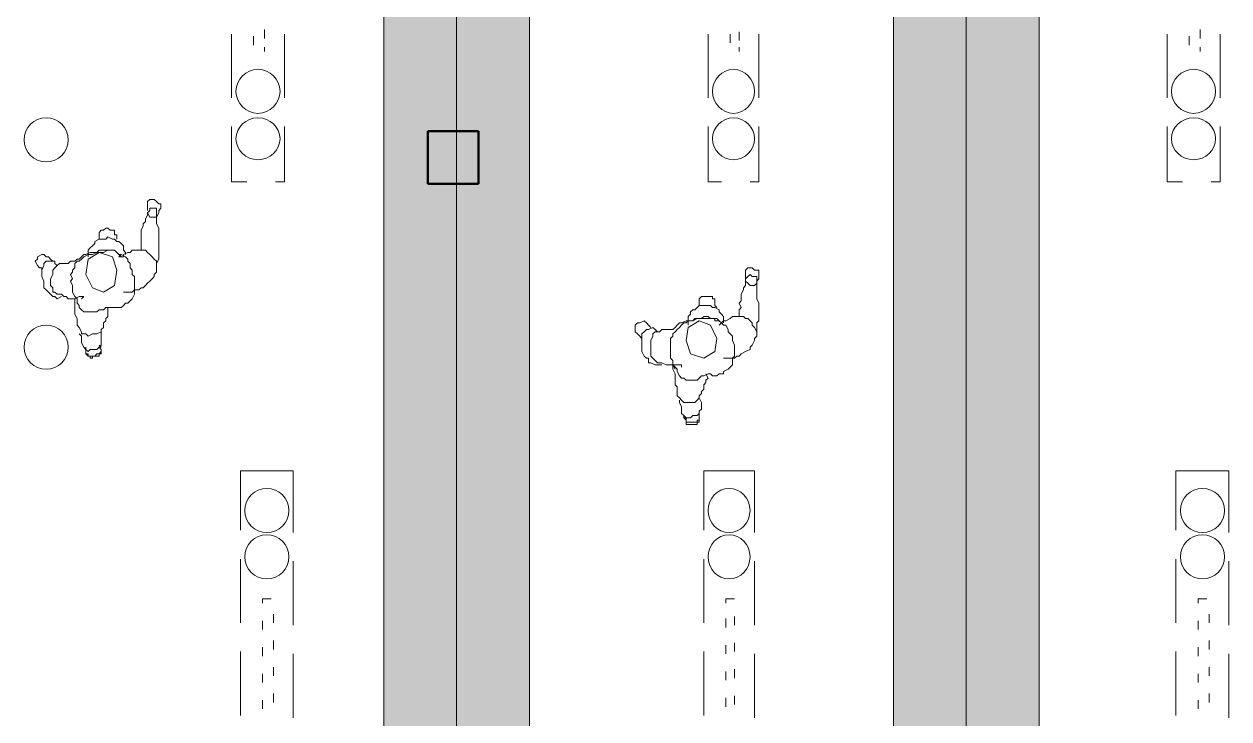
# Model space of a CAD drawing. Header units: millimetres. Extents: x 0.4 to 34.5, y 0.3 to 53.8.
# Drawn here: x 11.99 to 17.77, y 22.38 to 25.72 of the extents above; entities that cross this region are included whole.
import ezdxf

# ---------------------------------------------------------------- set-up
doc = ezdxf.new("R2010")
doc.units = ezdxf.units.MM
doc.header["$MEASUREMENT"] = 0
doc.layers.add('Layer 1', color=7, linetype='Continuous')

msp = doc.modelspace()

# ---------------------------------------------------------------- hatches: boundary and pattern name
at = {"layer": 'Layer 1', "true_color": 0xbbbbbb}
for points in [[(13.72, 30.1053), (14.0693, 30.1053), (14.0693, 19.5957), (13.72, 19.5957)], [(14.0693, 30.1053), (14.4185, 30.1053), (14.4185, 19.5957), (14.0693, 19.5957)], [(16.1648, 30.1053), (16.5141, 30.1053), (16.5141, 19.5957), (16.1648, 19.5957)], [(16.5141, 30.1053), (16.8634, 30.1053), (16.8634, 19.5957), (16.5141, 19.5957)]]:
    msp.add_hatch(color=9, dxfattribs=at).paths.add_polyline_path(points)

# ---------------------------------------------------------------- linework, layer by layer
at = {"layer": 'Layer 1', "lineweight": 0}
for points in [[(13.72, 30.1053), (14.0693, 30.1053), (14.0693, 19.5957), (13.72, 19.5957), (13.72, 30.1053)], [(14.0693, 30.1053), (14.4185, 30.1053), (14.4185, 19.5957), (14.0693, 19.5957), (14.0693, 30.1053)], [(16.1648, 30.1053), (16.5141, 30.1053), (16.5141, 19.5957), (16.1648, 19.5957), (16.1648, 30.1053)], [(16.5141, 30.1053), (16.8634, 30.1053), (16.8634, 19.5957), (16.5141, 19.5957), (16.5141, 30.1053)], [(12.5875, 24.8135), (12.5981, 24.7923), (12.6087, 24.7923), (12.6193, 24.7923), (12.6299, 24.7923), (12.6405, 24.8135), (12.6405, 24.8241), (12.651, 24.8347), (12.651, 24.8558), (12.6405, 24.8558), (12.6299, 24.8664), (12.6193, 24.877), (12.5981, 24.877), (12.5875, 24.8664), (12.5875, 24.8558), (12.5875, 24.8347), (12.5875, 24.8241)], [(12.6299, 24.5595), (12.6299, 24.5701), (12.6405, 24.5912), (12.6405, 24.6018), (12.6405, 24.6124), (12.6405, 24.6335), (12.6405, 24.6547), (12.6405, 24.6653), (12.6405, 24.6865), (12.6405, 24.7077), (12.6405, 24.7182), (12.6405, 24.7394), (12.6299, 24.7606), (12.6299, 24.7817), (12.6299, 24.7923), (12.6299, 24.8135), (12.6299, 24.8347), (12.6193, 24.8347), (12.5981, 24.8347), (12.5981, 24.8241), (12.5875, 24.8135), (12.5875, 24.8029), (12.577, 24.7817), (12.577, 24.7711), (12.5664, 24.7606), (12.5664, 24.75), (12.5558, 24.7288), (12.5558, 24.7182), (12.5558, 24.6971), (12.5558, 24.6865), (12.5558, 24.6653), (12.5558, 24.6547), (12.5558, 24.6335)], [(12.4394, 24.6865), (12.4394, 24.6865), (12.4394, 24.6971), (12.4394, 24.7077), (12.4288, 24.7077), (12.4288, 24.7182), (12.4288, 24.7288), (12.4182, 24.7288), (12.4076, 24.7288), (12.397, 24.7394), (12.3864, 24.7394), (12.3759, 24.7288), (12.3653, 24.7288), (12.3547, 24.7182), (12.3547, 24.7077), (12.3547, 24.6971), (12.3547, 24.6865)], [(12.4817, 24.6124), (12.4817, 24.623), (12.4711, 24.6335), (12.4711, 24.6547), (12.4605, 24.6653), (12.4499, 24.6759), (12.4394, 24.6759), (12.4288, 24.6865), (12.4182, 24.6865), (12.397, 24.6971), (12.3864, 24.6865), (12.3653, 24.6865), (12.3547, 24.6865), (12.3335, 24.6759), (12.3335, 24.6653), (12.3229, 24.6547), (12.3124, 24.6441), (12.3018, 24.6335), (12.3018, 24.623), (12.3018, 24.6018)], [(12.4711, 24.4325), (12.4923, 24.4325), (12.5134, 24.4325), (12.524, 24.4431), (12.5452, 24.4431), (12.5558, 24.4536), (12.5664, 24.4536), (12.577, 24.4642), (12.5875, 24.4748), (12.5981, 24.4854), (12.6087, 24.496), (12.6193, 24.5065), (12.6193, 24.5171), (12.6299, 24.5277), (12.6299, 24.5489), (12.6299, 24.5701), (12.6299, 24.5807), (12.6193, 24.5912), (12.6087, 24.6018), (12.5981, 24.6124), (12.5875, 24.623), (12.577, 24.6335), (12.5664, 24.6335), (12.5558, 24.6335), (12.5346, 24.6335), (12.5134, 24.6335), (12.5029, 24.623), (12.4923, 24.623), (12.4711, 24.6124), (12.4711, 24.6018), (12.4499, 24.6018), (12.4605, 24.6124), (12.4499, 24.6124), (12.4394, 24.623), (12.4288, 24.6335), (12.4182, 24.6335), (12.397, 24.6335), (12.3759, 24.623), (12.3653, 24.623), (12.3441, 24.623), (12.3229, 24.623), (12.3124, 24.623), (12.2912, 24.6124), (12.2806, 24.6124), (12.27, 24.6018), (12.2594, 24.5912), (12.2489, 24.5912), (12.2383, 24.5807), (12.2171, 24.5807), (12.2065, 24.5701), (12.1854, 24.5701), (12.1642, 24.5701), (12.1536, 24.5595), (12.143, 24.5489), (12.1325, 24.5383), (12.1325, 24.5277), (12.1325, 24.5171), (12.1219, 24.496), (12.1219, 24.4854), (12.1219, 24.4642), (12.1325, 24.4536), (12.1325, 24.4325), (12.143, 24.4325), (12.1536, 24.4219), (12.1748, 24.4219), (12.1854, 24.4113), (12.196, 24.4113), (12.2065, 24.4007), (12.2277, 24.4007), (12.2383, 24.4007), (12.2594, 24.4113), (12.2806, 24.4113), (12.27, 24.4007)], [(12.4605, 24.6124), (12.4817, 24.6018), (12.4923, 24.5912), (12.4923, 24.5807), (12.5029, 24.5701), (12.5029, 24.5489), (12.5134, 24.5383), (12.5134, 24.5171), (12.524, 24.5065), (12.524, 24.4854), (12.524, 24.4642), (12.524, 24.4536), (12.524, 24.4325), (12.524, 24.4219), (12.5134, 24.4007), (12.5029, 24.3901), (12.4923, 24.3795), (12.4817, 24.3795), (12.4711, 24.3689), (12.4605, 24.3584), (12.4394, 24.3584), (12.4288, 24.3584), (12.4076, 24.3584), (12.397, 24.3584), (12.3864, 24.3584), (12.3759, 24.3478), (12.3547, 24.3478), (12.3441, 24.3372), (12.3335, 24.3372), (12.3124, 24.3372), (12.3018, 24.3372), (12.2806, 24.3372), (12.27, 24.3478), (12.2594, 24.3584), (12.2594, 24.3689), (12.2489, 24.3795), (12.2489, 24.4007), (12.2383, 24.4113), (12.2277, 24.4325), (12.2277, 24.4431), (12.2277, 24.4642), (12.2171, 24.4854), (12.2277, 24.496), (12.2171, 24.5171), (12.2277, 24.5277), (12.2277, 24.5383), (12.2383, 24.5489), (12.2383, 24.5701), (12.2489, 24.5807), (12.2594, 24.5807), (12.27, 24.5912), (12.2806, 24.6018), (12.3018, 24.6124), (12.3124, 24.6124), (12.3229, 24.6124), (12.3441, 24.623), (12.3547, 24.6335), (12.3653, 24.6335), (12.3864, 24.6335), (12.397, 24.6335), (12.4182, 24.6335), (12.4288, 24.6335), (12.4394, 24.623), (12.4499, 24.6124), (12.4605, 24.6018)], [(12.2912, 24.5171), (12.3229, 24.4536), (12.3759, 24.4325), (12.4288, 24.4642), (12.4394, 24.5383), (12.4182, 24.6018), (12.3547, 24.623), (12.3018, 24.5912), (12.2912, 24.5171)], [(12.1325, 24.5807), (12.1219, 24.5912), (12.1113, 24.6018), (12.1007, 24.6018), (12.0901, 24.6124), (12.0795, 24.6124), (12.0584, 24.6018), (12.0584, 24.5912), (12.0478, 24.5807), (12.0584, 24.5595), (12.069, 24.5489), (12.0795, 24.5489), (12.0795, 24.5383)], [(12.1748, 24.4113), (12.1536, 24.4007), (12.143, 24.4113), (12.1325, 24.4113), (12.1219, 24.4219), (12.1113, 24.4325), (12.1007, 24.4431), (12.0901, 24.4536), (12.0901, 24.4642), (12.0901, 24.4854), (12.0795, 24.5065), (12.0795, 24.5171), (12.0795, 24.5383), (12.0901, 24.5595), (12.0901, 24.5701), (12.1007, 24.5807), (12.1219, 24.5807), (12.143, 24.5807), (12.143, 24.5701), (12.1536, 24.5595)], [(15.5087, 24.2314), (15.5087, 24.2525), (15.5087, 24.2631), (15.5087, 24.2843), (15.5192, 24.2949), (15.5192, 24.3055), (15.5192, 24.3266), (15.5192, 24.3372), (15.5192, 24.3584), (15.5192, 24.3795), (15.5087, 24.4007), (15.5087, 24.4219), (15.5087, 24.4325), (15.5087, 24.4536), (15.5087, 24.4748), (15.5087, 24.4854), (15.5087, 24.5065), (15.4875, 24.5065), (15.4769, 24.5171), (15.4663, 24.5065), (15.4557, 24.496), (15.4557, 24.4748), (15.4557, 24.4642), (15.4452, 24.4536), (15.4452, 24.4431), (15.4346, 24.4219), (15.4346, 24.4113), (15.4346, 24.3901), (15.424, 24.3795), (15.4346, 24.3584), (15.424, 24.3478), (15.424, 24.3266), (15.424, 24.3161)], [(15.4557, 24.4854), (15.4663, 24.4748), (15.4769, 24.4642), (15.4981, 24.4642), (15.5087, 24.4748), (15.5087, 24.4854), (15.5192, 24.496), (15.5192, 24.5171), (15.5192, 24.5277), (15.5192, 24.5383), (15.4981, 24.5383), (15.4875, 24.5489), (15.4769, 24.5489), (15.4663, 24.5489), (15.4557, 24.5383), (15.4557, 24.5171), (15.4557, 24.496)], [(15.3181, 24.3584), (15.3076, 24.3689), (15.3076, 24.3795), (15.3076, 24.3901), (15.3076, 24.4007), (15.297, 24.4007), (15.297, 24.4113), (15.2864, 24.4113), (15.2758, 24.4113), (15.2652, 24.4113), (15.2546, 24.4113), (15.2441, 24.4113), (15.2335, 24.4007), (15.2335, 24.3901), (15.2335, 24.3795), (15.2335, 24.3689)], [(15.3499, 24.2843), (15.3499, 24.3055), (15.3499, 24.3161), (15.3393, 24.3266), (15.3287, 24.3372), (15.3287, 24.3478), (15.3076, 24.3584), (15.297, 24.3584), (15.2864, 24.3689), (15.2758, 24.3689), (15.2546, 24.3689), (15.2335, 24.3689), (15.2229, 24.3584), (15.2123, 24.3478), (15.2017, 24.3478), (15.1911, 24.3372), (15.1911, 24.3266), (15.1806, 24.3161), (15.1806, 24.2949), (15.1806, 24.2737)], [(15.0006, 24.2631), (15.0006, 24.2631), (14.99, 24.2737), (14.9795, 24.2843), (14.9689, 24.2949), (14.9477, 24.2843), (14.9371, 24.2843), (14.9265, 24.2737), (14.9265, 24.2525), (14.9265, 24.2419), (14.9371, 24.2314), (14.9477, 24.2208), (14.9583, 24.2102)], [(15.3393, 24.2843), (15.3499, 24.2737), (15.3605, 24.2737), (15.3711, 24.2525), (15.3711, 24.2419), (15.3816, 24.2314), (15.3922, 24.2208), (15.3922, 24.1996), (15.4028, 24.1785), (15.4028, 24.1679), (15.4028, 24.1467), (15.4028, 24.1255), (15.3922, 24.1149), (15.3922, 24.0938), (15.3922, 24.0832), (15.3816, 24.0726), (15.3711, 24.062), (15.3499, 24.0515), (15.3499, 24.0409), (15.3287, 24.0409), (15.3181, 24.0303), (15.297, 24.0303), (15.2864, 24.0409), (15.2758, 24.0409), (15.2546, 24.0303), (15.2441, 24.0303), (15.2335, 24.0197), (15.2229, 24.0091), (15.2017, 24.0091), (15.1806, 24.0091), (15.17, 24.0091), (15.1594, 24.0197), (15.1488, 24.0197), (15.1382, 24.0303), (15.1276, 24.0515), (15.1276, 24.062), (15.117, 24.0726), (15.1065, 24.0832), (15.1065, 24.1044), (15.0959, 24.1149), (15.0959, 24.1361), (15.0959, 24.1573), (15.0959, 24.1679), (15.0959, 24.189), (15.0959, 24.2102), (15.1065, 24.2208), (15.1065, 24.2314), (15.117, 24.2419), (15.1276, 24.2525), (15.1382, 24.2631), (15.1488, 24.2737), (15.1594, 24.2843), (15.17, 24.2843), (15.1806, 24.2949), (15.2017, 24.2949), (15.2123, 24.3055), (15.2229, 24.3055), (15.2441, 24.3055), (15.2546, 24.3161), (15.2758, 24.3161), (15.2864, 24.3055), (15.3076, 24.3055), (15.3076, 24.2949), (15.3287, 24.2949), (15.3393, 24.2843)], [(15.17, 24.1996), (15.1911, 24.1361), (15.2546, 24.1149), (15.3076, 24.1467), (15.3181, 24.2102), (15.2864, 24.2737), (15.2335, 24.2949), (15.1806, 24.2631), (15.17, 24.1996)], [(12.3653, 24.2419), (12.3653, 24.2314), (12.3653, 24.2102), (12.3653, 24.1996), (12.3653, 24.1785), (12.3547, 24.1679), (12.3441, 24.1573), (12.3335, 24.1573), (12.3124, 24.1573), (12.3018, 24.1467), (12.2912, 24.1573), (12.2806, 24.1679), (12.27, 24.189), (12.27, 24.1996), (12.27, 24.2208), (12.2594, 24.2314)], [(15.0535, 24.0832), (15.0324, 24.0832), (15.0218, 24.0832), (15.0006, 24.0938), (14.99, 24.0938), (14.99, 24.1149), (14.9795, 24.1149), (14.9689, 24.1255), (14.9583, 24.1467), (14.9583, 24.1573), (14.9583, 24.1785), (14.9583, 24.1996), (14.9583, 24.2208), (14.9583, 24.2314), (14.9689, 24.2419), (14.9795, 24.2525), (14.99, 24.2525), (15.0112, 24.2631), (15.0218, 24.2525), (15.0324, 24.2419)], [(12.3547, 24.1785), (12.3653, 24.1679), (12.3547, 24.1679), (12.3653, 24.1573), (12.3653, 24.1467), (12.3653, 24.1361), (12.3547, 24.1361), (12.3547, 24.1255), (12.3441, 24.1255), (12.3335, 24.1255), (12.3229, 24.1255), (12.3229, 24.1149), (12.3124, 24.1149), (12.3124, 24.1255), (12.3018, 24.1255), (12.2912, 24.1361), (12.2912, 24.1467), (12.2912, 24.1573), (12.2912, 24.1679)], [(12.3653, 24.1467), (12.3653, 24.1467), (12.3547, 24.1361), (12.3441, 24.1361), (12.3335, 24.1255), (12.3229, 24.1255), (12.3124, 24.1255), (12.3018, 24.1255), (12.3018, 24.1361), (12.2912, 24.1361), (12.2912, 24.1467), (12.2912, 24.1573), (12.2912, 24.1679)], [(15.2652, 24.0409), (15.2758, 24.0197), (15.2652, 24.0091), (15.2652, 23.9985), (15.2546, 23.9879), (15.2546, 23.9668), (15.2441, 23.9562), (15.2441, 23.9456), (15.2335, 23.935), (15.2335, 23.9244), (15.2229, 23.9139), (15.2123, 23.9033), (15.1911, 23.9033), (15.17, 23.9033), (15.1594, 23.9033), (15.1488, 23.9139), (15.1382, 23.9244), (15.1276, 23.935), (15.1276, 23.9562), (15.1276, 23.9774), (15.117, 23.9879), (15.117, 24.0091), (15.117, 24.0303), (15.117, 24.0409), (15.1065, 24.062), (15.1065, 24.0832), (15.117, 24.062)], [(15.2335, 23.9244), (15.2441, 23.9033), (15.2441, 23.8927), (15.2441, 23.8715), (15.2335, 23.8609), (15.2335, 23.8504), (15.2229, 23.8398), (15.2017, 23.8398), (15.1911, 23.8292), (15.17, 23.8292), (15.1594, 23.8398), (15.1488, 23.8504), (15.1488, 23.8609), (15.1488, 23.8821), (15.1382, 23.9033), (15.1382, 23.9139)], [(15.2335, 23.8504), (15.2335, 23.8504), (15.2335, 23.8398), (15.2335, 23.8292), (15.2335, 23.8186), (15.2335, 23.808), (15.2229, 23.808), (15.2229, 23.7974), (15.2123, 23.7974), (15.2017, 23.7974), (15.1911, 23.7974), (15.1806, 23.7974), (15.17, 23.7974), (15.17, 23.808), (15.17, 23.8186), (15.17, 23.8292), (15.1594, 23.8292), (15.1594, 23.8398)], [(15.2335, 23.8292), (15.2335, 23.8186), (15.2229, 23.8186), (15.2229, 23.808), (15.2123, 23.808), (15.2017, 23.808), (15.1911, 23.808), (15.1806, 23.808), (15.17, 23.808), (15.17, 23.8186), (15.1594, 23.8292), (15.1594, 23.8398)]]:
    msp.add_lwpolyline(points, dxfattribs=at)
at = {"layer": 'Layer 1', "color": 96, "lineweight": 5, "true_color": 0x008000}
for points in [[(13.72, 30.1053), (14.0693, 30.1053), (14.0693, 19.5957), (13.72, 19.5957), (13.72, 30.1053)], [(14.0693, 30.1053), (14.4185, 30.1053), (14.4185, 19.5957), (14.0693, 19.5957), (14.0693, 30.1053)], [(16.1648, 30.1053), (16.5141, 30.1053), (16.5141, 19.5957), (16.1648, 19.5957), (16.1648, 30.1053)], [(16.5141, 30.1053), (16.8634, 30.1053), (16.8634, 19.5957), (16.5141, 19.5957), (16.5141, 30.1053)]]:
    msp.add_lwpolyline(points, dxfattribs=at)
at = {"layer": 'Layer 1', "color": 252, "lineweight": 5, "true_color": 0x888888}
for points in [[(12.9897, 25.3638), (12.9897, 25.6708)], [(13.0956, 25.6178), (13.0956, 25.6602)], [(13.1485, 25.6919), (13.1485, 25.6496)], [(13.2437, 25.6708), (13.2437, 25.3638)], [(15.2758, 25.3638), (15.2758, 25.6708)], [(15.3816, 25.6284), (15.3816, 25.6708)], [(15.424, 25.6814), (15.424, 25.639)], [(15.5192, 25.6708), (15.5192, 25.3638)], [(17.4772, 25.3638), (17.4772, 25.6708)], [(17.583, 25.6178), (17.583, 25.6602)], [(17.636, 25.6919), (17.636, 25.6496)], [(17.7312, 25.6708), (17.7312, 25.3638)], [(13.1485, 25.6072), (13.1485, 25.5861)], [(15.424, 25.6072), (15.424, 25.5861)], [(17.636, 25.6072), (17.636, 25.5861)], [(12.9897, 24.9617), (12.9897, 25.2262)], [(13.2437, 25.2262), (13.2437, 24.9617)], [(15.2758, 24.9617), (15.2758, 25.2262)], [(15.5192, 25.2262), (15.5192, 24.9617)], [(17.4772, 24.9617), (17.4772, 25.2262)], [(17.7312, 25.2262), (17.7312, 24.9617)], [(13.0638, 24.9617), (12.9897, 24.9617)], [(13.2437, 24.9617), (13.2014, 24.9617)], [(15.3393, 24.9617), (15.2758, 24.9617)], [(15.5192, 24.9617), (15.4769, 24.9617)], [(17.5513, 24.9617), (17.4772, 24.9617)], [(17.7312, 24.9617), (17.6889, 24.9617)], [(13.0321, 23.5752), (13.2861, 23.5752)], [(13.0321, 23.2894), (13.0321, 23.5752)], [(13.2861, 23.5752), (13.2861, 23.2788)], [(15.2546, 23.5752), (15.4981, 23.5752)], [(15.2546, 23.2894), (15.2546, 23.5752)], [(15.4981, 23.5752), (15.4981, 23.2788)], [(17.5196, 23.5752), (17.7736, 23.5752)], [(17.5196, 23.2894), (17.5196, 23.5752)], [(17.7736, 23.5752), (17.7736, 23.2788)], [(13.0321, 22.8449), (13.0321, 23.1518)], [(13.2861, 23.1412), (13.2861, 22.8343)], [(15.2546, 22.8449), (15.2546, 23.1518)], [(15.4981, 23.1412), (15.4981, 22.8343)], [(17.5196, 22.8449), (17.5196, 23.1518)], [(17.7736, 23.1412), (17.7736, 22.8343)], [(13.1379, 22.9613), (13.1802, 22.9613)], [(13.1379, 22.9402), (13.1379, 22.9613)], [(15.3605, 22.9613), (15.4028, 22.9613)], [(15.3605, 22.9402), (15.3605, 22.9613)], [(17.6254, 22.9613), (17.6677, 22.9613)], [(17.6254, 22.9402), (17.6254, 22.9613)], [(13.1908, 22.8872), (13.1908, 22.8449)], [(17.6783, 22.8872), (17.6783, 22.8449)], [(13.1379, 22.8132), (13.1379, 22.8555)], [(15.3605, 22.8237), (15.3605, 22.8661)], [(15.4028, 22.8767), (15.4028, 22.8343)], [(17.6254, 22.8132), (17.6254, 22.8555)], [(13.1379, 22.6862), (13.1379, 22.7285)], [(13.1908, 22.7602), (13.1908, 22.7179)], [(15.3605, 22.6967), (15.3605, 22.7391)], [(15.4028, 22.7497), (15.4028, 22.7073)], [(17.6254, 22.6862), (17.6254, 22.7285)], [(17.6783, 22.7602), (17.6783, 22.7179)], [(13.0321, 22.4004), (13.0321, 22.7073)], [(13.2861, 22.6967), (13.2861, 22.3898)], [(15.2546, 22.4004), (15.2546, 22.7073)], [(15.4981, 22.6967), (15.4981, 22.3898)], [(17.5196, 22.4004), (17.5196, 22.7073)], [(17.7736, 22.6967), (17.7736, 22.3898)], [(13.1379, 22.5591), (13.1379, 22.6015)], [(13.1908, 22.6332), (13.1908, 22.5909)], [(15.3605, 22.5697), (15.3605, 22.6121)], [(15.4028, 22.6227), (15.4028, 22.5803)], [(17.6254, 22.5591), (17.6254, 22.6015)], [(17.6783, 22.6332), (17.6783, 22.5909)], [(13.1908, 22.5062), (13.1908, 22.4639)], [(15.3605, 22.4427), (15.3605, 22.4851)], [(15.4028, 22.4957), (15.4028, 22.4533)], [(17.6783, 22.5062), (17.6783, 22.4639)], [(13.1379, 22.4321), (13.1379, 22.4745)], [(17.6254, 22.4321), (17.6254, 22.4745)]]:
    msp.add_lwpolyline(points, dxfattribs=at)
at = {"layer": 'Layer 1', "color": 7, "lineweight": 50, "true_color": 0xffffff}
for points in [[(14.1751, 25.2051), (13.9317, 25.2051)], [(13.9317, 25.2051), (13.9317, 24.9511)], [(14.1751, 24.9511), (14.1751, 25.2051)], [(13.9317, 24.9511), (14.1751, 24.9511)]]:
    msp.add_lwpolyline(points, dxfattribs=at)
at = {"layer": 'Layer 1', "color": 7, "lineweight": 5, "true_color": 0xffffff}
for points in [[(12.5875, 24.8135), (12.5981, 24.7923), (12.6087, 24.7923), (12.6193, 24.7923), (12.6299, 24.7923), (12.6405, 24.8135), (12.6405, 24.8241), (12.651, 24.8347), (12.651, 24.8558), (12.6405, 24.8558), (12.6299, 24.8664), (12.6193, 24.877), (12.5981, 24.877), (12.5875, 24.8664), (12.5875, 24.8558), (12.5875, 24.8347), (12.5875, 24.8241)], [(12.6299, 24.5595), (12.6299, 24.5701), (12.6405, 24.5912), (12.6405, 24.6018), (12.6405, 24.6124), (12.6405, 24.6335), (12.6405, 24.6547), (12.6405, 24.6653), (12.6405, 24.6865), (12.6405, 24.7077), (12.6405, 24.7182), (12.6405, 24.7394), (12.6299, 24.7606), (12.6299, 24.7817), (12.6299, 24.7923), (12.6299, 24.8135), (12.6299, 24.8347), (12.6193, 24.8347), (12.5981, 24.8347), (12.5981, 24.8241), (12.5875, 24.8135), (12.5875, 24.8029), (12.577, 24.7817), (12.577, 24.7711), (12.5664, 24.7606), (12.5664, 24.75), (12.5558, 24.7288), (12.5558, 24.7182), (12.5558, 24.6971), (12.5558, 24.6865), (12.5558, 24.6653), (12.5558, 24.6547), (12.5558, 24.6335)], [(12.4394, 24.6865), (12.4394, 24.6865), (12.4394, 24.6971), (12.4394, 24.7077), (12.4288, 24.7077), (12.4288, 24.7182), (12.4288, 24.7288), (12.4182, 24.7288), (12.4076, 24.7288), (12.397, 24.7394), (12.3864, 24.7394), (12.3759, 24.7288), (12.3653, 24.7288), (12.3547, 24.7182), (12.3547, 24.7077), (12.3547, 24.6971), (12.3547, 24.6865)], [(12.4817, 24.6124), (12.4817, 24.623), (12.4711, 24.6335), (12.4711, 24.6547), (12.4605, 24.6653), (12.4499, 24.6759), (12.4394, 24.6759), (12.4288, 24.6865), (12.4182, 24.6865), (12.397, 24.6971), (12.3864, 24.6865), (12.3653, 24.6865), (12.3547, 24.6865), (12.3335, 24.6759), (12.3335, 24.6653), (12.3229, 24.6547), (12.3124, 24.6441), (12.3018, 24.6335), (12.3018, 24.623), (12.3018, 24.6018)], [(12.4711, 24.4325), (12.4923, 24.4325), (12.5134, 24.4325), (12.524, 24.4431), (12.5452, 24.4431), (12.5558, 24.4536), (12.5664, 24.4536), (12.577, 24.4642), (12.5875, 24.4748), (12.5981, 24.4854), (12.6087, 24.496), (12.6193, 24.5065), (12.6193, 24.5171), (12.6299, 24.5277), (12.6299, 24.5489), (12.6299, 24.5701), (12.6299, 24.5807), (12.6193, 24.5912), (12.6087, 24.6018), (12.5981, 24.6124), (12.5875, 24.623), (12.577, 24.6335), (12.5664, 24.6335), (12.5558, 24.6335), (12.5346, 24.6335), (12.5134, 24.6335), (12.5029, 24.623), (12.4923, 24.623), (12.4711, 24.6124), (12.4711, 24.6018), (12.4499, 24.6018), (12.4605, 24.6124), (12.4499, 24.6124), (12.4394, 24.623), (12.4288, 24.6335), (12.4182, 24.6335), (12.397, 24.6335), (12.3759, 24.623), (12.3653, 24.623), (12.3441, 24.623), (12.3229, 24.623), (12.3124, 24.623), (12.2912, 24.6124), (12.2806, 24.6124), (12.27, 24.6018), (12.2594, 24.5912), (12.2489, 24.5912), (12.2383, 24.5807), (12.2171, 24.5807), (12.2065, 24.5701), (12.1854, 24.5701), (12.1642, 24.5701), (12.1536, 24.5595), (12.143, 24.5489), (12.1325, 24.5383), (12.1325, 24.5277), (12.1325, 24.5171), (12.1219, 24.496), (12.1219, 24.4854), (12.1219, 24.4642), (12.1325, 24.4536), (12.1325, 24.4325), (12.143, 24.4325), (12.1536, 24.4219), (12.1748, 24.4219), (12.1854, 24.4113), (12.196, 24.4113), (12.2065, 24.4007), (12.2277, 24.4007), (12.2383, 24.4007), (12.2594, 24.4113), (12.2806, 24.4113), (12.27, 24.4007)], [(12.4605, 24.6124), (12.4817, 24.6018), (12.4923, 24.5912), (12.4923, 24.5807), (12.5029, 24.5701), (12.5029, 24.5489), (12.5134, 24.5383), (12.5134, 24.5171), (12.524, 24.5065), (12.524, 24.4854), (12.524, 24.4642), (12.524, 24.4536), (12.524, 24.4325), (12.524, 24.4219), (12.5134, 24.4007), (12.5029, 24.3901), (12.4923, 24.3795), (12.4817, 24.3795), (12.4711, 24.3689), (12.4605, 24.3584), (12.4394, 24.3584), (12.4288, 24.3584), (12.4076, 24.3584), (12.397, 24.3584), (12.3864, 24.3584), (12.3759, 24.3478), (12.3547, 24.3478), (12.3441, 24.3372), (12.3335, 24.3372), (12.3124, 24.3372), (12.3018, 24.3372), (12.2806, 24.3372), (12.27, 24.3478), (12.2594, 24.3584), (12.2594, 24.3689), (12.2489, 24.3795), (12.2489, 24.4007), (12.2383, 24.4113), (12.2277, 24.4325), (12.2277, 24.4431), (12.2277, 24.4642), (12.2171, 24.4854), (12.2277, 24.496), (12.2171, 24.5171), (12.2277, 24.5277), (12.2277, 24.5383), (12.2383, 24.5489), (12.2383, 24.5701), (12.2489, 24.5807), (12.2594, 24.5807), (12.27, 24.5912), (12.2806, 24.6018), (12.3018, 24.6124), (12.3124, 24.6124), (12.3229, 24.6124), (12.3441, 24.623), (12.3547, 24.6335), (12.3653, 24.6335), (12.3864, 24.6335), (12.397, 24.6335), (12.4182, 24.6335), (12.4288, 24.6335), (12.4394, 24.623), (12.4499, 24.6124), (12.4605, 24.6018)], [(12.2912, 24.5171), (12.3229, 24.4536), (12.3759, 24.4325), (12.4288, 24.4642), (12.4394, 24.5383), (12.4182, 24.6018), (12.3547, 24.623), (12.3018, 24.5912), (12.2912, 24.5171)], [(12.1325, 24.5807), (12.1219, 24.5912), (12.1113, 24.6018), (12.1007, 24.6018), (12.0901, 24.6124), (12.0795, 24.6124), (12.0584, 24.6018), (12.0584, 24.5912), (12.0478, 24.5807), (12.0584, 24.5595), (12.069, 24.5489), (12.0795, 24.5489), (12.0795, 24.5383)], [(12.1748, 24.4113), (12.1536, 24.4007), (12.143, 24.4113), (12.1325, 24.4113), (12.1219, 24.4219), (12.1113, 24.4325), (12.1007, 24.4431), (12.0901, 24.4536), (12.0901, 24.4642), (12.0901, 24.4854), (12.0795, 24.5065), (12.0795, 24.5171), (12.0795, 24.5383), (12.0901, 24.5595), (12.0901, 24.5701), (12.1007, 24.5807), (12.1219, 24.5807), (12.143, 24.5807), (12.143, 24.5701), (12.1536, 24.5595)], [(15.5087, 24.2314), (15.5087, 24.2525), (15.5087, 24.2631), (15.5087, 24.2843), (15.5192, 24.2949), (15.5192, 24.3055), (15.5192, 24.3266), (15.5192, 24.3372), (15.5192, 24.3584), (15.5192, 24.3795), (15.5087, 24.4007), (15.5087, 24.4219), (15.5087, 24.4325), (15.5087, 24.4536), (15.5087, 24.4748), (15.5087, 24.4854), (15.5087, 24.5065), (15.4875, 24.5065), (15.4769, 24.5171), (15.4663, 24.5065), (15.4557, 24.496), (15.4557, 24.4748), (15.4557, 24.4642), (15.4452, 24.4536), (15.4452, 24.4431), (15.4346, 24.4219), (15.4346, 24.4113), (15.4346, 24.3901), (15.424, 24.3795), (15.4346, 24.3584), (15.424, 24.3478), (15.424, 24.3266), (15.424, 24.3161)], [(15.4557, 24.4854), (15.4663, 24.4748), (15.4769, 24.4642), (15.4981, 24.4642), (15.5087, 24.4748), (15.5087, 24.4854), (15.5192, 24.496), (15.5192, 24.5171), (15.5192, 24.5277), (15.5192, 24.5383), (15.4981, 24.5383), (15.4875, 24.5489), (15.4769, 24.5489), (15.4663, 24.5489), (15.4557, 24.5383), (15.4557, 24.5171), (15.4557, 24.496)], [(15.3181, 24.3584), (15.3076, 24.3689), (15.3076, 24.3795), (15.3076, 24.3901), (15.3076, 24.4007), (15.297, 24.4007), (15.297, 24.4113), (15.2864, 24.4113), (15.2758, 24.4113), (15.2652, 24.4113), (15.2546, 24.4113), (15.2441, 24.4113), (15.2335, 24.4007), (15.2335, 24.3901), (15.2335, 24.3795), (15.2335, 24.3689)], [(15.3499, 24.2843), (15.3499, 24.3055), (15.3499, 24.3161), (15.3393, 24.3266), (15.3287, 24.3372), (15.3287, 24.3478), (15.3076, 24.3584), (15.297, 24.3584), (15.2864, 24.3689), (15.2758, 24.3689), (15.2546, 24.3689), (15.2335, 24.3689), (15.2229, 24.3584), (15.2123, 24.3478), (15.2017, 24.3478), (15.1911, 24.3372), (15.1911, 24.3266), (15.1806, 24.3161), (15.1806, 24.2949), (15.1806, 24.2737)], [(15.0006, 24.2631), (15.0006, 24.2631), (14.99, 24.2737), (14.9795, 24.2843), (14.9689, 24.2949), (14.9477, 24.2843), (14.9371, 24.2843), (14.9265, 24.2737), (14.9265, 24.2525), (14.9265, 24.2419), (14.9371, 24.2314), (14.9477, 24.2208), (14.9583, 24.2102)], [(15.3393, 24.2843), (15.3499, 24.2737), (15.3605, 24.2737), (15.3711, 24.2525), (15.3711, 24.2419), (15.3816, 24.2314), (15.3922, 24.2208), (15.3922, 24.1996), (15.4028, 24.1785), (15.4028, 24.1679), (15.4028, 24.1467), (15.4028, 24.1255), (15.3922, 24.1149), (15.3922, 24.0938), (15.3922, 24.0832), (15.3816, 24.0726), (15.3711, 24.062), (15.3499, 24.0515), (15.3499, 24.0409), (15.3287, 24.0409), (15.3181, 24.0303), (15.297, 24.0303), (15.2864, 24.0409), (15.2758, 24.0409), (15.2546, 24.0303), (15.2441, 24.0303), (15.2335, 24.0197), (15.2229, 24.0091), (15.2017, 24.0091), (15.1806, 24.0091), (15.17, 24.0091), (15.1594, 24.0197), (15.1488, 24.0197), (15.1382, 24.0303), (15.1276, 24.0515), (15.1276, 24.062), (15.117, 24.0726), (15.1065, 24.0832), (15.1065, 24.1044), (15.0959, 24.1149), (15.0959, 24.1361), (15.0959, 24.1573), (15.0959, 24.1679), (15.0959, 24.189), (15.0959, 24.2102), (15.1065, 24.2208), (15.1065, 24.2314), (15.117, 24.2419), (15.1276, 24.2525), (15.1382, 24.2631), (15.1488, 24.2737), (15.1594, 24.2843), (15.17, 24.2843), (15.1806, 24.2949), (15.2017, 24.2949), (15.2123, 24.3055), (15.2229, 24.3055), (15.2441, 24.3055), (15.2546, 24.3161), (15.2758, 24.3161), (15.2864, 24.3055), (15.3076, 24.3055), (15.3076, 24.2949), (15.3287, 24.2949), (15.3393, 24.2843)], [(15.17, 24.1996), (15.1911, 24.1361), (15.2546, 24.1149), (15.3076, 24.1467), (15.3181, 24.2102), (15.2864, 24.2737), (15.2335, 24.2949), (15.1806, 24.2631), (15.17, 24.1996)], [(12.3653, 24.2419), (12.3653, 24.2314), (12.3653, 24.2102), (12.3653, 24.1996), (12.3653, 24.1785), (12.3547, 24.1679), (12.3441, 24.1573), (12.3335, 24.1573), (12.3124, 24.1573), (12.3018, 24.1467), (12.2912, 24.1573), (12.2806, 24.1679), (12.27, 24.189), (12.27, 24.1996), (12.27, 24.2208), (12.2594, 24.2314)], [(15.0535, 24.0832), (15.0324, 24.0832), (15.0218, 24.0832), (15.0006, 24.0938), (14.99, 24.0938), (14.99, 24.1149), (14.9795, 24.1149), (14.9689, 24.1255), (14.9583, 24.1467), (14.9583, 24.1573), (14.9583, 24.1785), (14.9583, 24.1996), (14.9583, 24.2208), (14.9583, 24.2314), (14.9689, 24.2419), (14.9795, 24.2525), (14.99, 24.2525), (15.0112, 24.2631), (15.0218, 24.2525), (15.0324, 24.2419)], [(12.3547, 24.1785), (12.3653, 24.1679), (12.3547, 24.1679), (12.3653, 24.1573), (12.3653, 24.1467), (12.3653, 24.1361), (12.3547, 24.1361), (12.3547, 24.1255), (12.3441, 24.1255), (12.3335, 24.1255), (12.3229, 24.1255), (12.3229, 24.1149), (12.3124, 24.1149), (12.3124, 24.1255), (12.3018, 24.1255), (12.2912, 24.1361), (12.2912, 24.1467), (12.2912, 24.1573), (12.2912, 24.1679)], [(12.3653, 24.1467), (12.3653, 24.1467), (12.3547, 24.1361), (12.3441, 24.1361), (12.3335, 24.1255), (12.3229, 24.1255), (12.3124, 24.1255), (12.3018, 24.1255), (12.3018, 24.1361), (12.2912, 24.1361), (12.2912, 24.1467), (12.2912, 24.1573), (12.2912, 24.1679)], [(15.2652, 24.0409), (15.2758, 24.0197), (15.2652, 24.0091), (15.2652, 23.9985), (15.2546, 23.9879), (15.2546, 23.9668), (15.2441, 23.9562), (15.2441, 23.9456), (15.2335, 23.935), (15.2335, 23.9244), (15.2229, 23.9139), (15.2123, 23.9033), (15.1911, 23.9033), (15.17, 23.9033), (15.1594, 23.9033), (15.1488, 23.9139), (15.1382, 23.9244), (15.1276, 23.935), (15.1276, 23.9562), (15.1276, 23.9774), (15.117, 23.9879), (15.117, 24.0091), (15.117, 24.0303), (15.117, 24.0409), (15.1065, 24.062), (15.1065, 24.0832), (15.117, 24.062)], [(15.2335, 23.9244), (15.2441, 23.9033), (15.2441, 23.8927), (15.2441, 23.8715), (15.2335, 23.8609), (15.2335, 23.8504), (15.2229, 23.8398), (15.2017, 23.8398), (15.1911, 23.8292), (15.17, 23.8292), (15.1594, 23.8398), (15.1488, 23.8504), (15.1488, 23.8609), (15.1488, 23.8821), (15.1382, 23.9033), (15.1382, 23.9139)], [(15.2335, 23.8504), (15.2335, 23.8504), (15.2335, 23.8398), (15.2335, 23.8292), (15.2335, 23.8186), (15.2335, 23.808), (15.2229, 23.808), (15.2229, 23.7974), (15.2123, 23.7974), (15.2017, 23.7974), (15.1911, 23.7974), (15.1806, 23.7974), (15.17, 23.7974), (15.17, 23.808), (15.17, 23.8186), (15.17, 23.8292), (15.1594, 23.8292), (15.1594, 23.8398)], [(15.2335, 23.8292), (15.2335, 23.8186), (15.2229, 23.8186), (15.2229, 23.808), (15.2123, 23.808), (15.2017, 23.808), (15.1911, 23.808), (15.1806, 23.808), (15.17, 23.808), (15.17, 23.8186), (15.1594, 23.8292), (15.1594, 23.8398)]]:
    msp.add_lwpolyline(points, dxfattribs=at)
at = {"layer": 'Layer 1', "color": 252, "lineweight": 5, "true_color": 0x888888}
for points in [[(13.2226, 25.3956), (13.2226, 25.4537), (13.1748, 25.5014), (13.1167, 25.5014), (13.0586, 25.5014), (13.0109, 25.4537), (13.0109, 25.3956), (13.0109, 25.3375), (13.0586, 25.2898), (13.1167, 25.2898), (13.1748, 25.2898), (13.2226, 25.3375), (13.2226, 25.3956)], [(15.4981, 25.3956), (15.4981, 25.4537), (15.4526, 25.5014), (15.3975, 25.5014), (15.3424, 25.5014), (15.297, 25.4537), (15.297, 25.3956), (15.297, 25.3375), (15.3424, 25.2898), (15.3975, 25.2898), (15.4526, 25.2898), (15.4981, 25.3375), (15.4981, 25.3956)], [(17.71, 25.3956), (17.71, 25.4537), (17.6623, 25.5014), (17.6042, 25.5014), (17.5461, 25.5014), (17.4984, 25.4537), (17.4984, 25.3956), (17.4984, 25.3375), (17.5461, 25.2898), (17.6042, 25.2898), (17.6623, 25.2898), (17.71, 25.3375), (17.71, 25.3956)], [(12.2065, 25.1627), (12.2065, 25.2209), (12.1588, 25.2686), (12.1007, 25.2686), (12.0426, 25.2686), (11.9949, 25.2209), (11.9949, 25.1627), (11.9949, 25.1046), (12.0426, 25.0569), (12.1007, 25.0569), (12.1588, 25.0569), (12.2065, 25.1046), (12.2065, 25.1627)], [(13.2226, 25.168), (13.2226, 25.2232), (13.1748, 25.2686), (13.1167, 25.2686), (13.0586, 25.2686), (13.0109, 25.2232), (13.0109, 25.168), (13.0109, 25.1129), (13.0586, 25.0675), (13.1167, 25.0675), (13.1748, 25.0675), (13.2226, 25.1129), (13.2226, 25.168)], [(15.4981, 25.168), (15.4981, 25.2232), (15.4526, 25.2686), (15.3975, 25.2686), (15.3424, 25.2686), (15.297, 25.2232), (15.297, 25.168), (15.297, 25.1129), (15.3424, 25.0675), (15.3975, 25.0675), (15.4526, 25.0675), (15.4981, 25.1129), (15.4981, 25.168)], [(17.71, 25.168), (17.71, 25.2232), (17.6623, 25.2686), (17.6042, 25.2686), (17.5461, 25.2686), (17.4984, 25.2232), (17.4984, 25.168), (17.4984, 25.1129), (17.5461, 25.0675), (17.6042, 25.0675), (17.6623, 25.0675), (17.71, 25.1129), (17.71, 25.168)], [(12.2065, 24.1679), (12.2065, 24.226), (12.1588, 24.2737), (12.1007, 24.2737), (12.0426, 24.2737), (11.9949, 24.226), (11.9949, 24.1679), (11.9949, 24.1098), (12.0426, 24.062), (12.1007, 24.062), (12.1588, 24.062), (12.2065, 24.1098), (12.2065, 24.1679)], [(13.2649, 23.3847), (13.2649, 23.4428), (13.2172, 23.4905), (13.1591, 23.4905), (13.101, 23.4905), (13.0532, 23.4428), (13.0532, 23.3847), (13.0532, 23.3266), (13.101, 23.2788), (13.1591, 23.2788), (13.2172, 23.2788), (13.2649, 23.3266), (13.2649, 23.3847)], [(15.4769, 23.3847), (15.4769, 23.4428), (15.4315, 23.4905), (15.3764, 23.4905), (15.3212, 23.4905), (15.2758, 23.4428), (15.2758, 23.3847), (15.2758, 23.3266), (15.3212, 23.2788), (15.3764, 23.2788), (15.4315, 23.2788), (15.4769, 23.3266), (15.4769, 23.3847)], [(17.7524, 23.3847), (17.7524, 23.4428), (17.7047, 23.4905), (17.6466, 23.4905), (17.5885, 23.4905), (17.5407, 23.4428), (17.5407, 23.3847), (17.5407, 23.3266), (17.5885, 23.2788), (17.6466, 23.2788), (17.7047, 23.2788), (17.7524, 23.3266), (17.7524, 23.3847)], [(13.2649, 23.1624), (13.2649, 23.2205), (13.2172, 23.2682), (13.1591, 23.2682), (13.101, 23.2682), (13.0532, 23.2205), (13.0532, 23.1624), (13.0532, 23.1043), (13.101, 23.0566), (13.1591, 23.0566), (13.2172, 23.0566), (13.2649, 23.1043), (13.2649, 23.1624)], [(15.4769, 23.1624), (15.4769, 23.2205), (15.4315, 23.2682), (15.3764, 23.2682), (15.3212, 23.2682), (15.2758, 23.2205), (15.2758, 23.1624), (15.2758, 23.1043), (15.3212, 23.0566), (15.3764, 23.0566), (15.4315, 23.0566), (15.4769, 23.1043), (15.4769, 23.1624)], [(17.7524, 23.1624), (17.7524, 23.2205), (17.7047, 23.2682), (17.6466, 23.2682), (17.5885, 23.2682), (17.5407, 23.2205), (17.5407, 23.1624), (17.5407, 23.1043), (17.5885, 23.0566), (17.6466, 23.0566), (17.7047, 23.0566), (17.7524, 23.1043), (17.7524, 23.1624)]]:
    msp.add_open_spline(points, degree=3, knots=[0, 0, 0, 0, 1, 1, 1, 2, 2, 2, 3, 3, 3, 4, 4, 4, 4], dxfattribs=at)
at = {"layer": 'Layer 1', "lineweight": 0}
for points, knots in [([(12.397, 24.3584), (12.397, 24.3584), (12.397, 24.3478), (12.397, 24.3478), (12.397, 24.3478), (12.397, 24.3372), (12.397, 24.3372), (12.397, 24.3372), (12.397, 24.3161), (12.397, 24.3161), (12.397, 24.3161), (12.3864, 24.3055), (12.3864, 24.3055), (12.3864, 24.3055), (12.3864, 24.2949), (12.3864, 24.2949), (12.3864, 24.2949), (12.3759, 24.2843), (12.3759, 24.2843), (12.3759, 24.2843), (12.3759, 24.2631), (12.3759, 24.2631), (12.3759, 24.2631), (12.3653, 24.2525), (12.3653, 24.2525), (12.3653, 24.2525), (12.3653, 24.2419), (12.3653, 24.2419), (12.3653, 24.2419), (12.3441, 24.2314), (12.3441, 24.2314), (12.3441, 24.2314), (12.3335, 24.2314), (12.3335, 24.2314), (12.3335, 24.2314), (12.3229, 24.2314), (12.3229, 24.2314), (12.3229, 24.2314), (12.3018, 24.2208), (12.3018, 24.2208), (12.3018, 24.2208), (12.2912, 24.2314), (12.2912, 24.2314), (12.2912, 24.2314), (12.27, 24.2314), (12.27, 24.2314), (12.27, 24.2314), (12.27, 24.2419), (12.27, 24.2419), (12.27, 24.2419), (12.2594, 24.2631), (12.2594, 24.2631), (12.2594, 24.2631), (12.2489, 24.2737), (12.2489, 24.2737), (12.2489, 24.2737), (12.2489, 24.2949), (12.2489, 24.2949), (12.2489, 24.2949), (12.2489, 24.3055), (12.2489, 24.3055), (12.2489, 24.3055), (12.2383, 24.3266), (12.2383, 24.3266), (12.2383, 24.3266), (12.2383, 24.3478), (12.2383, 24.3478), (12.2383, 24.3478), (12.2383, 24.3689), (12.2383, 24.3689), (12.2383, 24.3689), (12.2383, 24.3901), (12.2383, 24.3901), (12.2383, 24.3901), (12.2383, 24.4007), (12.2383, 24.4007), (12.2383, 24.4007), (12.2383, 24.3901), (12.2383, 24.3901)], [0, 0, 0, 0, 1, 1, 1, 2, 2, 2, 3, 3, 3, 4, 4, 4, 5, 5, 5, 6, 6, 6, 7, 7, 7, 8, 8, 8, 9, 9, 9, 10, 10, 10, 11, 11, 11, 12, 12, 12, 13, 13, 13, 14, 14, 14, 15, 15, 15, 16, 16, 16, 17, 17, 17, 18, 18, 18, 19, 19, 19, 20, 20, 20, 21, 21, 21, 22, 22, 22, 23, 23, 23, 24, 24, 24, 25, 25, 25, 26, 26, 26, 26]), ([(15.3499, 24.1149), (15.3499, 24.1149), (15.3605, 24.1149), (15.3605, 24.1149), (15.3605, 24.1149), (15.3816, 24.1149), (15.3816, 24.1149), (15.3816, 24.1149), (15.4028, 24.1149), (15.4028, 24.1149), (15.4028, 24.1149), (15.4134, 24.1255), (15.4134, 24.1255), (15.4134, 24.1255), (15.424, 24.1255), (15.424, 24.1255), (15.424, 24.1255), (15.4346, 24.1361), (15.4346, 24.1361), (15.4346, 24.1361), (15.4557, 24.1467), (15.4557, 24.1467), (15.4557, 24.1467), (15.4769, 24.1573), (15.4769, 24.1573), (15.4769, 24.1573), (15.4769, 24.1679), (15.4769, 24.1679), (15.4769, 24.1679), (15.4875, 24.1785), (15.4875, 24.1785), (15.4875, 24.1785), (15.4981, 24.1996), (15.4981, 24.1996), (15.4981, 24.1996), (15.4981, 24.2102), (15.4981, 24.2102), (15.4981, 24.2102), (15.5087, 24.2208), (15.5087, 24.2208), (15.5087, 24.2208), (15.5087, 24.2419), (15.5087, 24.2419), (15.5087, 24.2419), (15.4981, 24.2631), (15.4981, 24.2631), (15.4981, 24.2631), (15.4875, 24.2737), (15.4875, 24.2737), (15.4875, 24.2737), (15.4875, 24.2843), (15.4875, 24.2843), (15.4875, 24.2843), (15.4769, 24.2949), (15.4769, 24.2949), (15.4769, 24.2949), (15.4663, 24.3055), (15.4663, 24.3055), (15.4663, 24.3055), (15.4557, 24.3055), (15.4557, 24.3055), (15.4557, 24.3055), (15.4452, 24.3161), (15.4452, 24.3161), (15.4452, 24.3161), (15.424, 24.3161), (15.424, 24.3161), (15.424, 24.3161), (15.4134, 24.3161), (15.4134, 24.3161), (15.4134, 24.3161), (15.3922, 24.3161), (15.3922, 24.3161), (15.3922, 24.3161), (15.3816, 24.3055), (15.3816, 24.3055), (15.3816, 24.3055), (15.3605, 24.2949), (15.3605, 24.2949), (15.3605, 24.2949), (15.3499, 24.2949), (15.3499, 24.2949), (15.3499, 24.2949), (15.3393, 24.2843), (15.3393, 24.2843), (15.3393, 24.2843), (15.3287, 24.2737), (15.3287, 24.2737), (15.3287, 24.2737), (15.3393, 24.2843), (15.3393, 24.2843), (15.3393, 24.2843), (15.3287, 24.2949), (15.3287, 24.2949), (15.3287, 24.2949), (15.3181, 24.3055), (15.3181, 24.3055), (15.3181, 24.3055), (15.3076, 24.3055), (15.3076, 24.3055), (15.3076, 24.3055), (15.2864, 24.3055), (15.2864, 24.3055), (15.2864, 24.3055), (15.2758, 24.3055), (15.2758, 24.3055), (15.2758, 24.3055), (15.2546, 24.3055), (15.2546, 24.3055), (15.2546, 24.3055), (15.2335, 24.3055), (15.2335, 24.3055), (15.2335, 24.3055), (15.2229, 24.3055), (15.2229, 24.3055), (15.2229, 24.3055), (15.2017, 24.2949), (15.2017, 24.2949), (15.2017, 24.2949), (15.1806, 24.2949), (15.1806, 24.2949), (15.1806, 24.2949), (15.17, 24.2949), (15.17, 24.2949), (15.17, 24.2949), (15.1488, 24.2843), (15.1488, 24.2843), (15.1488, 24.2843), (15.1382, 24.2843), (15.1382, 24.2843), (15.1382, 24.2843), (15.1276, 24.2737), (15.1276, 24.2737), (15.1276, 24.2737), (15.117, 24.2631), (15.117, 24.2631), (15.117, 24.2631), (15.1065, 24.2525), (15.1065, 24.2525), (15.1065, 24.2525), (15.0959, 24.2525), (15.0959, 24.2525), (15.0959, 24.2525), (15.0747, 24.2525), (15.0747, 24.2525), (15.0747, 24.2525), (15.0535, 24.2525), (15.0535, 24.2525), (15.0535, 24.2525), (15.043, 24.2419), (15.043, 24.2419), (15.043, 24.2419), (15.0218, 24.2419), (15.0218, 24.2419), (15.0218, 24.2419), (15.0112, 24.2314), (15.0112, 24.2314), (15.0112, 24.2314), (15.0112, 24.2208), (15.0112, 24.2208), (15.0112, 24.2208), (15.0006, 24.1996), (15.0006, 24.1996), (15.0006, 24.1996), (15.0006, 24.189), (15.0006, 24.189), (15.0006, 24.189), (15.0006, 24.1785), (15.0006, 24.1785), (15.0006, 24.1785), (15.0006, 24.1573), (15.0006, 24.1573), (15.0006, 24.1573), (15.0006, 24.1467), (15.0006, 24.1467), (15.0006, 24.1467), (15.0006, 24.1255), (15.0006, 24.1255), (15.0006, 24.1255), (15.0112, 24.1149), (15.0112, 24.1149), (15.0112, 24.1149), (15.0218, 24.1044), (15.0218, 24.1044), (15.0218, 24.1044), (15.0324, 24.0938), (15.0324, 24.0938), (15.0324, 24.0938), (15.043, 24.0938), (15.043, 24.0938), (15.043, 24.0938), (15.0535, 24.0938), (15.0535, 24.0938), (15.0535, 24.0938), (15.0747, 24.0832), (15.0747, 24.0832), (15.0747, 24.0832), (15.0853, 24.0832), (15.0853, 24.0832), (15.0853, 24.0832), (15.0959, 24.0832), (15.0959, 24.0832), (15.0959, 24.0832), (15.117, 24.0832), (15.117, 24.0832), (15.117, 24.0832), (15.1382, 24.0832), (15.1382, 24.0832), (15.1382, 24.0832), (15.1488, 24.0832), (15.1488, 24.0832), (15.1488, 24.0832), (15.1488, 24.0726), (15.1488, 24.0726)], [0, 0, 0, 0, 1, 1, 1, 2, 2, 2, 3, 3, 3, 4, 4, 4, 5, 5, 5, 6, 6, 6, 7, 7, 7, 8, 8, 8, 9, 9, 9, 10, 10, 10, 11, 11, 11, 12, 12, 12, 13, 13, 13, 14, 14, 14, 15, 15, 15, 16, 16, 16, 17, 17, 17, 18, 18, 18, 19, 19, 19, 20, 20, 20, 21, 21, 21, 22, 22, 22, 23, 23, 23, 24, 24, 24, 25, 25, 25, 26, 26, 26, 27, 27, 27, 28, 28, 28, 29, 29, 29, 30, 30, 30, 31, 31, 31, 32, 32, 32, 33, 33, 33, 34, 34, 34, 35, 35, 35, 36, 36, 36, 37, 37, 37, 38, 38, 38, 39, 39, 39, 40, 40, 40, 41, 41, 41, 42, 42, 42, 43, 43, 43, 44, 44, 44, 45, 45, 45, 46, 46, 46, 47, 47, 47, 48, 48, 48, 49, 49, 49, 50, 50, 50, 51, 51, 51, 52, 52, 52, 53, 53, 53, 54, 54, 54, 55, 55, 55, 56, 56, 56, 57, 57, 57, 58, 58, 58, 59, 59, 59, 60, 60, 60, 61, 61, 61, 62, 62, 62, 63, 63, 63, 64, 64, 64, 65, 65, 65, 66, 66, 66, 67, 67, 67, 68, 68, 68, 69, 69, 69, 70, 70, 70, 71, 71, 71, 71])]:
    msp.add_open_spline(points, degree=3, knots=knots, dxfattribs=at)
at = {"layer": 'Layer 1', "color": 7, "lineweight": 5, "true_color": 0xffffff}
for points, knots in [([(12.397, 24.3584), (12.397, 24.3584), (12.397, 24.3478), (12.397, 24.3478), (12.397, 24.3478), (12.397, 24.3372), (12.397, 24.3372), (12.397, 24.3372), (12.397, 24.3161), (12.397, 24.3161), (12.397, 24.3161), (12.3864, 24.3055), (12.3864, 24.3055), (12.3864, 24.3055), (12.3864, 24.2949), (12.3864, 24.2949), (12.3864, 24.2949), (12.3759, 24.2843), (12.3759, 24.2843), (12.3759, 24.2843), (12.3759, 24.2631), (12.3759, 24.2631), (12.3759, 24.2631), (12.3653, 24.2525), (12.3653, 24.2525), (12.3653, 24.2525), (12.3653, 24.2419), (12.3653, 24.2419), (12.3653, 24.2419), (12.3441, 24.2314), (12.3441, 24.2314), (12.3441, 24.2314), (12.3335, 24.2314), (12.3335, 24.2314), (12.3335, 24.2314), (12.3229, 24.2314), (12.3229, 24.2314), (12.3229, 24.2314), (12.3018, 24.2208), (12.3018, 24.2208), (12.3018, 24.2208), (12.2912, 24.2314), (12.2912, 24.2314), (12.2912, 24.2314), (12.27, 24.2314), (12.27, 24.2314), (12.27, 24.2314), (12.27, 24.2419), (12.27, 24.2419), (12.27, 24.2419), (12.2594, 24.2631), (12.2594, 24.2631), (12.2594, 24.2631), (12.2489, 24.2737), (12.2489, 24.2737), (12.2489, 24.2737), (12.2489, 24.2949), (12.2489, 24.2949), (12.2489, 24.2949), (12.2489, 24.3055), (12.2489, 24.3055), (12.2489, 24.3055), (12.2383, 24.3266), (12.2383, 24.3266), (12.2383, 24.3266), (12.2383, 24.3478), (12.2383, 24.3478), (12.2383, 24.3478), (12.2383, 24.3689), (12.2383, 24.3689), (12.2383, 24.3689), (12.2383, 24.3901), (12.2383, 24.3901), (12.2383, 24.3901), (12.2383, 24.4007), (12.2383, 24.4007), (12.2383, 24.4007), (12.2383, 24.3901), (12.2383, 24.3901)], [0, 0, 0, 0, 1, 1, 1, 2, 2, 2, 3, 3, 3, 4, 4, 4, 5, 5, 5, 6, 6, 6, 7, 7, 7, 8, 8, 8, 9, 9, 9, 10, 10, 10, 11, 11, 11, 12, 12, 12, 13, 13, 13, 14, 14, 14, 15, 15, 15, 16, 16, 16, 17, 17, 17, 18, 18, 18, 19, 19, 19, 20, 20, 20, 21, 21, 21, 22, 22, 22, 23, 23, 23, 24, 24, 24, 25, 25, 25, 26, 26, 26, 26]), ([(15.3499, 24.1149), (15.3499, 24.1149), (15.3605, 24.1149), (15.3605, 24.1149), (15.3605, 24.1149), (15.3816, 24.1149), (15.3816, 24.1149), (15.3816, 24.1149), (15.4028, 24.1149), (15.4028, 24.1149), (15.4028, 24.1149), (15.4134, 24.1255), (15.4134, 24.1255), (15.4134, 24.1255), (15.424, 24.1255), (15.424, 24.1255), (15.424, 24.1255), (15.4346, 24.1361), (15.4346, 24.1361), (15.4346, 24.1361), (15.4557, 24.1467), (15.4557, 24.1467), (15.4557, 24.1467), (15.4769, 24.1573), (15.4769, 24.1573), (15.4769, 24.1573), (15.4769, 24.1679), (15.4769, 24.1679), (15.4769, 24.1679), (15.4875, 24.1785), (15.4875, 24.1785), (15.4875, 24.1785), (15.4981, 24.1996), (15.4981, 24.1996), (15.4981, 24.1996), (15.4981, 24.2102), (15.4981, 24.2102), (15.4981, 24.2102), (15.5087, 24.2208), (15.5087, 24.2208), (15.5087, 24.2208), (15.5087, 24.2419), (15.5087, 24.2419), (15.5087, 24.2419), (15.4981, 24.2631), (15.4981, 24.2631), (15.4981, 24.2631), (15.4875, 24.2737), (15.4875, 24.2737), (15.4875, 24.2737), (15.4875, 24.2843), (15.4875, 24.2843), (15.4875, 24.2843), (15.4769, 24.2949), (15.4769, 24.2949), (15.4769, 24.2949), (15.4663, 24.3055), (15.4663, 24.3055), (15.4663, 24.3055), (15.4557, 24.3055), (15.4557, 24.3055), (15.4557, 24.3055), (15.4452, 24.3161), (15.4452, 24.3161), (15.4452, 24.3161), (15.424, 24.3161), (15.424, 24.3161), (15.424, 24.3161), (15.4134, 24.3161), (15.4134, 24.3161), (15.4134, 24.3161), (15.3922, 24.3161), (15.3922, 24.3161), (15.3922, 24.3161), (15.3816, 24.3055), (15.3816, 24.3055), (15.3816, 24.3055), (15.3605, 24.2949), (15.3605, 24.2949), (15.3605, 24.2949), (15.3499, 24.2949), (15.3499, 24.2949), (15.3499, 24.2949), (15.3393, 24.2843), (15.3393, 24.2843), (15.3393, 24.2843), (15.3287, 24.2737), (15.3287, 24.2737), (15.3287, 24.2737), (15.3393, 24.2843), (15.3393, 24.2843), (15.3393, 24.2843), (15.3287, 24.2949), (15.3287, 24.2949), (15.3287, 24.2949), (15.3181, 24.3055), (15.3181, 24.3055), (15.3181, 24.3055), (15.3076, 24.3055), (15.3076, 24.3055), (15.3076, 24.3055), (15.2864, 24.3055), (15.2864, 24.3055), (15.2864, 24.3055), (15.2758, 24.3055), (15.2758, 24.3055), (15.2758, 24.3055), (15.2546, 24.3055), (15.2546, 24.3055), (15.2546, 24.3055), (15.2335, 24.3055), (15.2335, 24.3055), (15.2335, 24.3055), (15.2229, 24.3055), (15.2229, 24.3055), (15.2229, 24.3055), (15.2017, 24.2949), (15.2017, 24.2949), (15.2017, 24.2949), (15.1806, 24.2949), (15.1806, 24.2949), (15.1806, 24.2949), (15.17, 24.2949), (15.17, 24.2949), (15.17, 24.2949), (15.1488, 24.2843), (15.1488, 24.2843), (15.1488, 24.2843), (15.1382, 24.2843), (15.1382, 24.2843), (15.1382, 24.2843), (15.1276, 24.2737), (15.1276, 24.2737), (15.1276, 24.2737), (15.117, 24.2631), (15.117, 24.2631), (15.117, 24.2631), (15.1065, 24.2525), (15.1065, 24.2525), (15.1065, 24.2525), (15.0959, 24.2525), (15.0959, 24.2525), (15.0959, 24.2525), (15.0747, 24.2525), (15.0747, 24.2525), (15.0747, 24.2525), (15.0535, 24.2525), (15.0535, 24.2525), (15.0535, 24.2525), (15.043, 24.2419), (15.043, 24.2419), (15.043, 24.2419), (15.0218, 24.2419), (15.0218, 24.2419), (15.0218, 24.2419), (15.0112, 24.2314), (15.0112, 24.2314), (15.0112, 24.2314), (15.0112, 24.2208), (15.0112, 24.2208), (15.0112, 24.2208), (15.0006, 24.1996), (15.0006, 24.1996), (15.0006, 24.1996), (15.0006, 24.189), (15.0006, 24.189), (15.0006, 24.189), (15.0006, 24.1785), (15.0006, 24.1785), (15.0006, 24.1785), (15.0006, 24.1573), (15.0006, 24.1573), (15.0006, 24.1573), (15.0006, 24.1467), (15.0006, 24.1467), (15.0006, 24.1467), (15.0006, 24.1255), (15.0006, 24.1255), (15.0006, 24.1255), (15.0112, 24.1149), (15.0112, 24.1149), (15.0112, 24.1149), (15.0218, 24.1044), (15.0218, 24.1044), (15.0218, 24.1044), (15.0324, 24.0938), (15.0324, 24.0938), (15.0324, 24.0938), (15.043, 24.0938), (15.043, 24.0938), (15.043, 24.0938), (15.0535, 24.0938), (15.0535, 24.0938), (15.0535, 24.0938), (15.0747, 24.0832), (15.0747, 24.0832), (15.0747, 24.0832), (15.0853, 24.0832), (15.0853, 24.0832), (15.0853, 24.0832), (15.0959, 24.0832), (15.0959, 24.0832), (15.0959, 24.0832), (15.117, 24.0832), (15.117, 24.0832), (15.117, 24.0832), (15.1382, 24.0832), (15.1382, 24.0832), (15.1382, 24.0832), (15.1488, 24.0832), (15.1488, 24.0832), (15.1488, 24.0832), (15.1488, 24.0726), (15.1488, 24.0726)], [0, 0, 0, 0, 1, 1, 1, 2, 2, 2, 3, 3, 3, 4, 4, 4, 5, 5, 5, 6, 6, 6, 7, 7, 7, 8, 8, 8, 9, 9, 9, 10, 10, 10, 11, 11, 11, 12, 12, 12, 13, 13, 13, 14, 14, 14, 15, 15, 15, 16, 16, 16, 17, 17, 17, 18, 18, 18, 19, 19, 19, 20, 20, 20, 21, 21, 21, 22, 22, 22, 23, 23, 23, 24, 24, 24, 25, 25, 25, 26, 26, 26, 27, 27, 27, 28, 28, 28, 29, 29, 29, 30, 30, 30, 31, 31, 31, 32, 32, 32, 33, 33, 33, 34, 34, 34, 35, 35, 35, 36, 36, 36, 37, 37, 37, 38, 38, 38, 39, 39, 39, 40, 40, 40, 41, 41, 41, 42, 42, 42, 43, 43, 43, 44, 44, 44, 45, 45, 45, 46, 46, 46, 47, 47, 47, 48, 48, 48, 49, 49, 49, 50, 50, 50, 51, 51, 51, 52, 52, 52, 53, 53, 53, 54, 54, 54, 55, 55, 55, 56, 56, 56, 57, 57, 57, 58, 58, 58, 59, 59, 59, 60, 60, 60, 61, 61, 61, 62, 62, 62, 63, 63, 63, 64, 64, 64, 65, 65, 65, 66, 66, 66, 67, 67, 67, 68, 68, 68, 69, 69, 69, 70, 70, 70, 71, 71, 71, 71])]:
    msp.add_open_spline(points, degree=3, knots=knots, dxfattribs=at)

doc.saveas('drawing.dxf')
